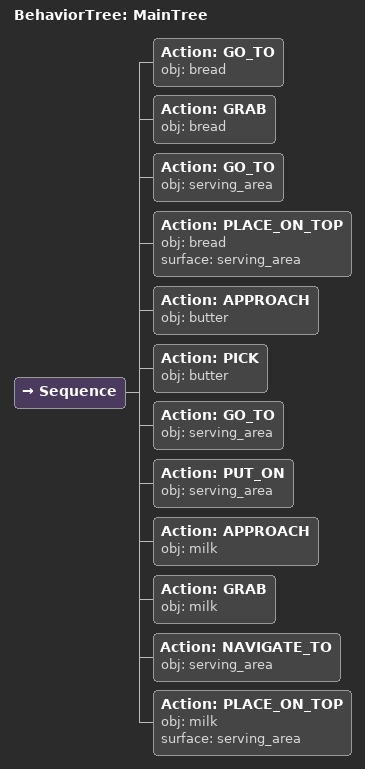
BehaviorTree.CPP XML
<root main_tree_to_execute="MainTree">
  <BehaviorTree ID="MainTree">
    <Sequence>
      <!-- Go to bread -->
      <Action ID="GO_TO" obj="bread" />
      <!-- Grab bread -->
      <Action ID="GRAB" obj="bread" />
      <!-- Go to serving_area -->
      <Action ID="GO_TO" obj="serving_area" />
      <!-- Place bread on serving_area -->
      <Action ID="PLACE_ON_TOP" obj="bread" surface="serving_area" />
      <!-- Approach butter -->
      <Action ID="APPROACH" obj="butter" />
      <!-- Pick butter -->
      <Action ID="PICK" obj="butter" />
      <!-- Go to serving_area -->
      <Action ID="GO_TO" obj="serving_area" />
      <!-- Put on serving_area -->
      <Action ID="PUT_ON" obj="serving_area" />
      <!-- Approach milk -->
      <Action ID="APPROACH" obj="milk" />
      <!-- Grab milk -->
      <Action ID="GRAB" obj="milk" />
      <!-- Navigate to serving_area -->
      <Action ID="NAVIGATE_TO" obj="serving_area" />
      <!-- Place milk on serving_area -->
      <Action ID="PLACE_ON_TOP" obj="milk" surface="serving_area" />
    </Sequence>
  </BehaviorTree>
</root>
